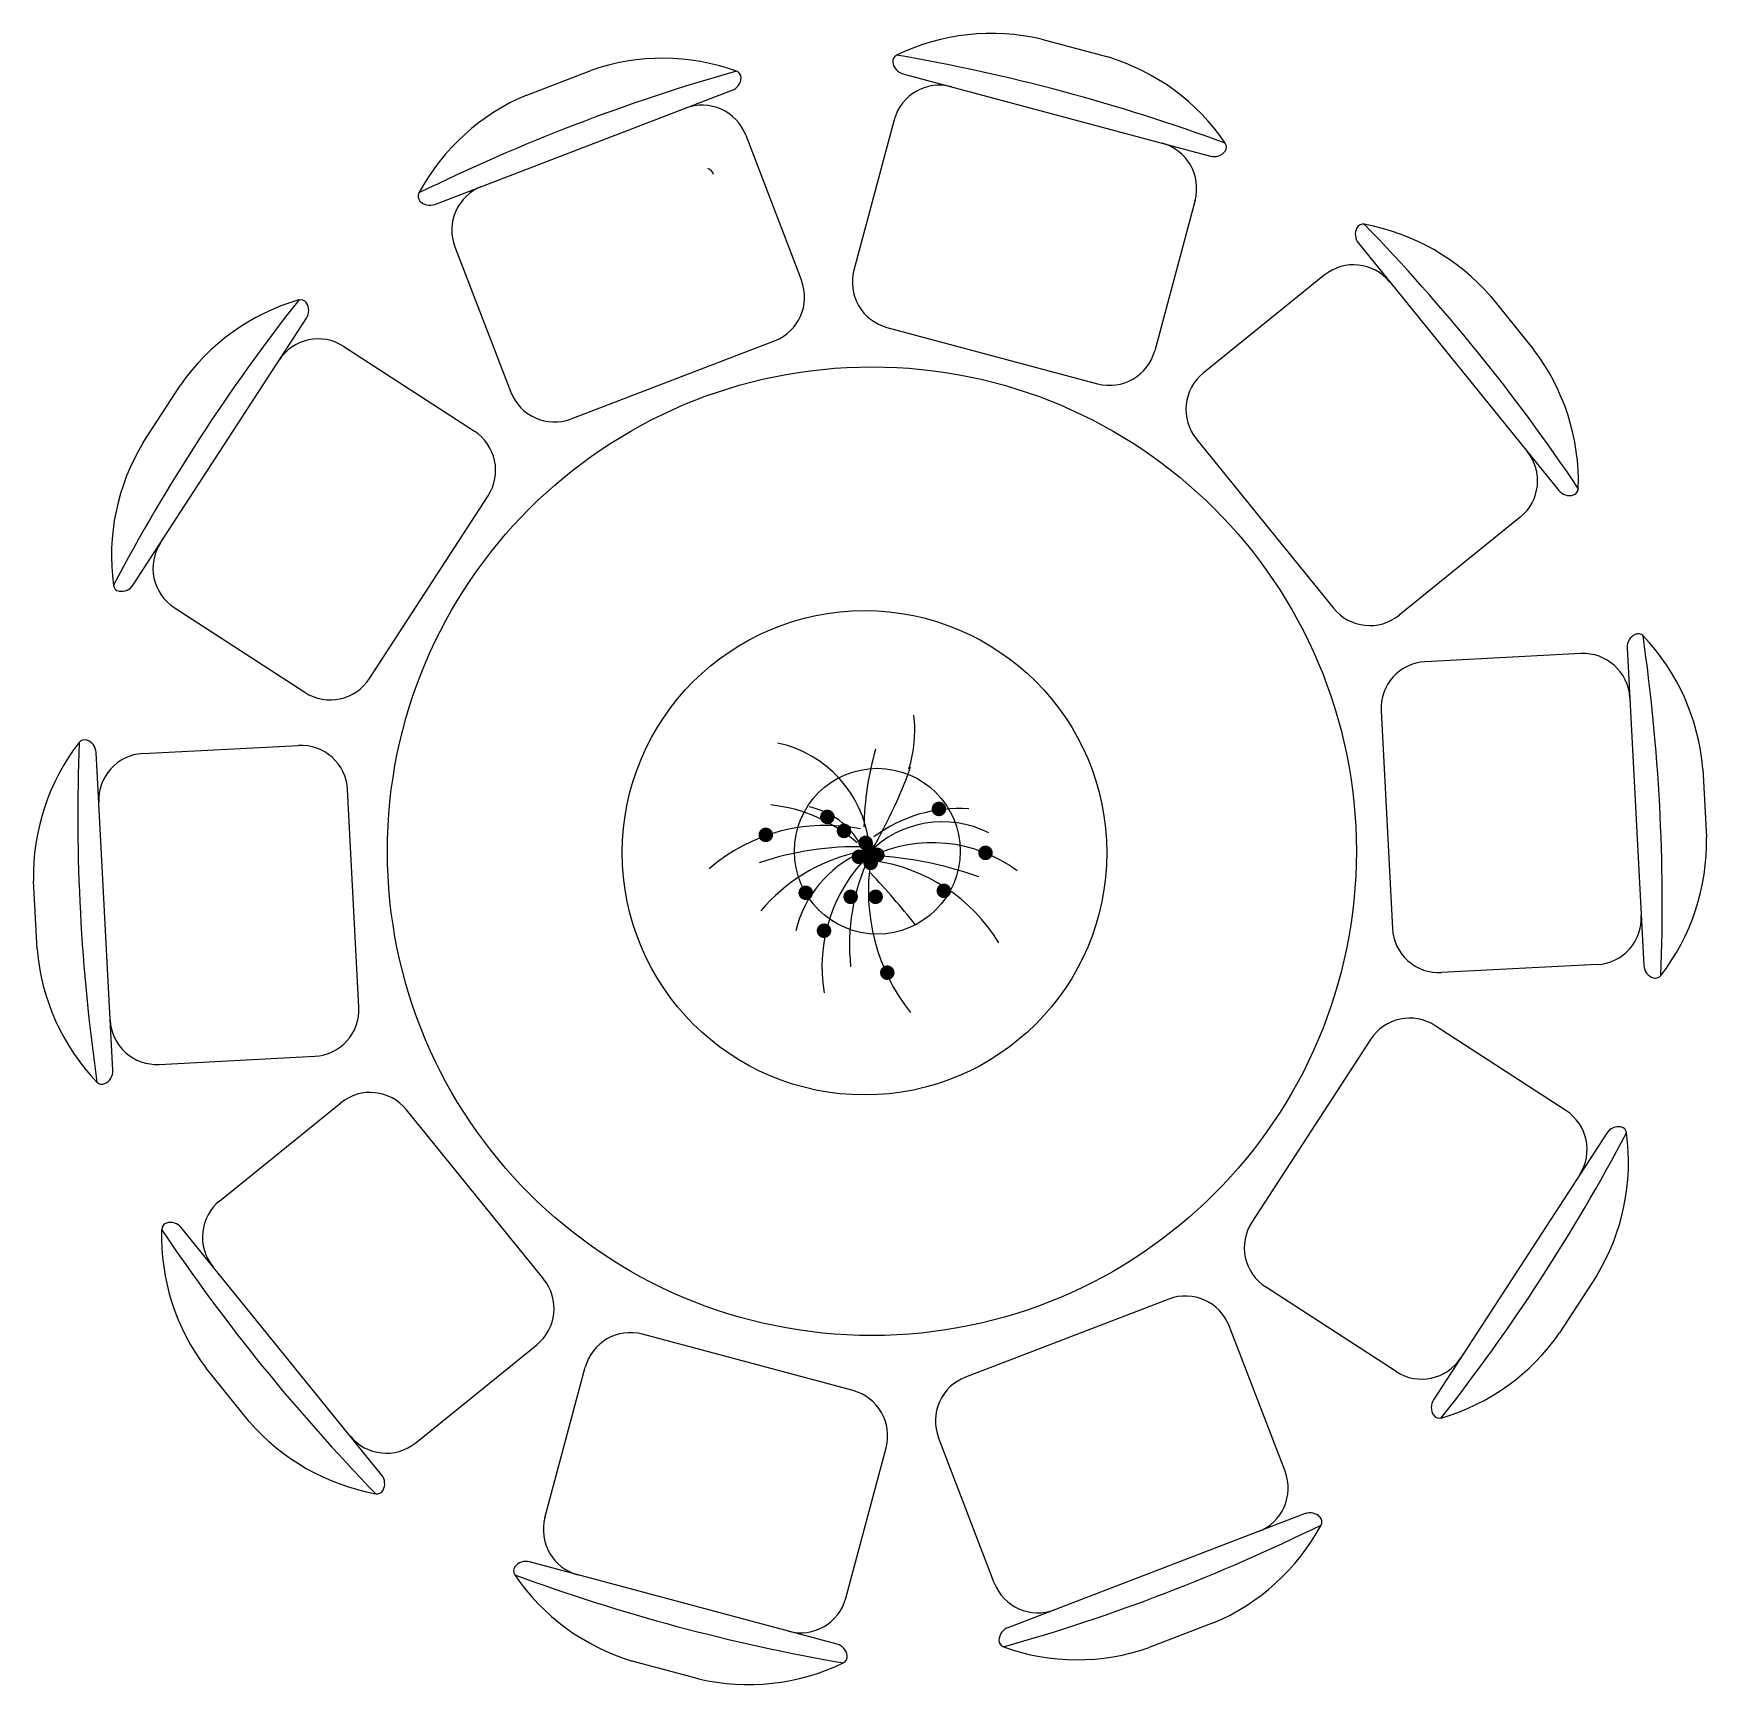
# Model space of a CAD drawing. Extents: x 83386 to 85804, y 4561 to 6947.
import ezdxf

# ---------------------------------------------------------------- set-up
doc = ezdxf.new("R2010")
doc.units = 0
doc.header["$LTSCALE"] = 20
doc.header["$MEASUREMENT"] = 0
doc.layers.get('0').update_dxf_attribs({"linetype": 'CONTINUOUS'})
for name, color, linetype in [('1', 1, 'CONTINUOUS'), ('3', 2, 'CONTINUOUS'), ('4', 5, 'CONTINUOUS')]:
    doc.layers.add(name, color=color, linetype=linetype)

# ---------------------------------------------------------------- blocks, each defined once
blk = doc.blocks.new('植物001')
at = {"color": 2, "const_width": 30}
for points in [[(241.1, 188, 1), (271.1, 188, 1)], [(-219.4, 154.9, 1), (-189.4, 154.9, 1)], [(-473.7, 80.8, 1), (-443.7, 80.8, 1)], [(-150.7, 97.3, 1), (-120.6, 97.3, 1)], [(-61.3, 47.7, 1), (-31.3, 47.7, 1)], [(-88.9, -9.9, 1), (-58.8, -9.9, 1)], [(-47.5, 14.8, 1), (-17.5, 14.8, 1)], [(-13.3, -1.7, 1), (16.7, -1.7, 1)], [(433.5, 6.6, 1), (463.5, 6.6, 1)], [(-40.7, -34.6, 1), (-10.7, -34.6, 1)], [(-308.7, -158.4, 1), (-278.7, -158.4, 1)], [(261.7, -150.2, 1), (291.7, -150.2, 1)], [(-123.2, -174.9, 1), (-93.2, -174.9, 1)], [(-20.1, -174.9, 1), (9.9, -174.9, 1)], [(-233.2, -315, 1), (-203.2, -315, 1)], [(28, -488.2, 1), (58, -488.2, 1)]]:
    blk.add_lwpolyline(points, format="xyb", close=True, dxfattribs=at)
at = {"color": 2}
for centre, radius, start, end in [((-391.7, 513.8), 548.2, 342.94564, 6.48138), ((-510.5, -10.9), 481.6, 6.99045, 78.02836), ((1171.3, 94.8), 1224.7, 163.85612, 179.11051), ((-1768.9, 1042.1), 2025.9, 328.98728, 340.36101), ((-507.3, -438.8), 647.1, 48.7581, 83.8624), ((-343.1, -112.9), 315.4, 28.89012, 78.45792), ((338, -392.5), 582, 85.87406, 126.95584), ((-212.2, -612), 732.1, 78.55155, 130.98153), ((270.6, -287), 422, 62.99086, 135.91017), ((-82.9, -1224.1), 1256, 88.32856, 108.729), ((76.8, -702.8), 728.2, 103.04524, 139.77663), ((127.4, -427.8), 475.9, 114.09558, 166.29534), ((229.1, -537.8), 586.1, 53.32313, 115.76326), ((422.5, -465), 649.3, 134.48606, 189.37622), ((750.9, -373.8), 863.8, 155.08876, 185.96372), ((-114.2, -1606), 1605.4, 70.5249, 87.82437), ((777.8, -150.1), 813, 171.24958, 218.23328), ((-110.2, -737.9), 718.3, 31.31505, 82.13779), ((-3315.5, -3109.5), 4475, 39.04877, 42.6799)]:
    blk.add_arc(centre, radius, start, end, dxfattribs=at)
at = {"color": 2, "width": 0.8, "flags": 9}
for tag in ['YSIZE', 'XSIZE']:
    blk.add_attdef(tag, (-27.6, -1.5), '', height=0.5, dxfattribs=at)

msp = doc.modelspace()

# ---------------------------------------------------------------- linework, layer by layer
at = {"color": 4}
for p, q in [((84842.8, 6939.1), (84938.6, 6913.5)), ((84099, 6858.5), (84191.6, 6894)), ((84642.6, 6889.2), (85087, 6770.2)), ((83966.4, 6700.5), (84395.9, 6865.3)), ((84630, 6822.7), (84571.8, 6605.4)), ((84415.4, 6800.5), (84496, 6590.5)), ((85064.7, 6706.3), (85006.4, 6488.9)), ((83995.3, 6639.2), (84075.9, 6429.2)), ((85300.7, 6644.5), (85590.1, 6287)), ((85251.3, 6598.1), (85076.5, 6456.5)), ((85491.9, 6567.2), (85554.3, 6490.1)), ((83530.3, 6150.3), (83780.8, 6536.1)), ((84163.1, 6390.4), (84457.2, 6503.2)), ((84619.5, 6522.7), (84923.8, 6441.2)), ((83834.7, 6495.1), (84023.4, 6372.6)), ((83544.7, 6356.1), (83598.7, 6439.2)), ((85066.5, 6361.6), (85264.7, 6116.8)), ((83871.7, 6015), (84043.2, 6279.2)), ((85534.5, 6248.4), (85359.7, 6106.8)), ((83589.6, 6117.7), (83778.3, 5995.2)), ((85622, 6051.1), (85397.3, 6039.3)), ((85689.1, 6059.7), (85713.2, 5600.3)), ((85333.4, 5968.4), (85349.9, 5653.8)), ((83500.8, 5448.8), (83476.8, 5908.2)), ((83544.4, 5906.7), (83769.1, 5918.5)), ((85798.4, 5884.7), (85803.6, 5785.7)), ((83856.5, 5540.1), (83840.1, 5854.6)), ((83391.5, 5623.8), (83386.3, 5722.8)), ((85645.5, 5601.7), (85420.9, 5590)), ((85600.4, 5390.8), (85411.7, 5513.3)), ((85318.3, 5493.5), (85146.7, 5229.3)), ((83568, 5457.4), (83792.7, 5469.1)), ((83655.4, 5260.1), (83830.3, 5401.7)), ((84123.5, 5146.9), (83925.2, 5391.7)), ((85659.7, 5358.2), (85409.2, 4972.4)), ((83889.3, 4864), (83599.8, 5221.5)), ((85645.3, 5152.4), (85591.3, 5069.3)), ((85355.3, 5013.4), (85166.6, 5135.9)), ((85026.9, 5118.1), (84732.8, 5005.2)), ((85194.7, 4869.2), (85114.1, 5079.3)), ((84570.5, 4985.8), (84266.2, 5067.3)), ((83938.6, 4910.4), (84113.5, 5052)), ((83698, 4941.3), (83635.7, 5018.4)), ((84125.3, 4802.2), (84183.5, 5019.6)), ((84774.6, 4708), (84694, 4918)), ((84560, 4685.8), (84618.2, 4903.1)), ((85223.6, 4808), (84794.1, 4643.2)), ((84547.3, 4619.3), (84103, 4738.3)), ((85090.9, 4650), (84998.4, 4614.5)), ((84347.2, 4569.4), (84251.4, 4595))]:
    msp.add_line(p, q, dxfattribs=at)
msp.add_circle((84597.7, 5765.5), 700, dxfattribs=at)
for centre, radius, start, end in [((84770.5, 6631.9), 315.6, 76.7651, 115.7265), ((84637.9, 6907.2), 10, 115.7265, 187.67), ((84171.7, 4243.1), 2712.7, 69.8023, 80.1977), ((85140.8, 4282.9), 2712.7, 105.8023, 116.1977), ((84295.5, 6596), 315.6, 70.2735, 109.2349), ((84398.7, 6883.7), 10, 358.33, 70.2735), ((84647.8, 6908.5), 20, 187.67, 255), ((84847.5, 6611.3), 315.6, 34.2735, 73.2349), ((84388.7, 6884), 20, 291, 358.33), ((84695.2, 6805.3), 67.5, 75, 165), ((84221.1, 6567.5), 315.6, 112.7651, 151.7265), ((84352.4, 6776.3), 67.5, 21, 111), ((84999.5, 6723.7), 67.5, 345, 75), ((85092.1, 6789.5), 20, 255, 322.33), ((85100.1, 6783.4), 10, 322.33, 34.2735), ((84358.9, 6742.3), 10, 7.33, 79.2735), ((84058.3, 6663.4), 67.5, 111, 201), ((83952, 6712.2), 10, 151.7265, 223.67), ((83959.2, 6719.1), 20, 223.67, 291), ((85316.2, 6657), 20, 151.67, 219), ((85307.4, 6661.8), 10, 79.7265, 151.67), ((83364.3, 4780.5), 2712.7, 33.8023, 44.1977), ((85252.9, 6361.1), 315.6, 40.7651, 79.7265), ((84637, 6587.9), 67.5, 165, 255), ((85293.8, 6545.6), 67.5, 39, 129), ((84433, 6566.3), 67.5, 291, 21), ((85901.4, 4884.7), 2712.7, 141.8023, 152.1977), ((83857.9, 6259.3), 315.6, 106.2735, 145.2349), ((83772.3, 6552.6), 10, 34.33, 106.2735), ((83764, 6547), 20, 327, 34.33), ((83797.9, 6438.5), 67.5, 57, 147), ((84941.2, 6506.4), 67.5, 255, 345), ((85303, 6299.2), 315.6, 358.2735, 37.2349), ((85119, 6404), 67.5, 129, 219), ((84138.9, 6453.4), 67.5, 201, 291), ((83986.6, 6316), 67.5, 327, 57), ((83814.5, 6192.4), 315.6, 148.7651, 187.7265), ((85492.1, 6300.8), 67.5, 309, 39), ((85605.7, 6299.6), 20, 219, 286.33), ((85608.5, 6290), 10, 286.33, 358.2735), ((83626.4, 6174.3), 67.5, 147, 237), ((83511.7, 6151.3), 10, 187.7265, 259.67), ((83513.5, 6161.2), 20, 259.67, 327), ((85317.2, 6159.2), 67.5, 219, 309), ((85709.1, 6060.7), 20, 115.67, 183), ((85704.8, 6069.7), 10, 43.7265, 115.67), ((83027, 5689.8), 2712.7, 357.8023, 8.1977), ((85483.9, 5858.5), 315.6, 4.7651, 43.7265), ((85625.5, 5983.7), 67.5, 3, 93), ((85400.8, 5971.9), 67.5, 93, 183), ((83815.1, 6051.8), 67.5, 237, 327), ((83460.1, 5916.6), 10, 70.33, 142.2735), ((83456.8, 5907.2), 20, 3, 70.33), ((83701.8, 5729.6), 315.6, 142.2735, 181.2349), ((86163, 5818.7), 2712.7, 177.8023, 188.1977), ((83548, 5839.3), 67.5, 93, 183), ((83772.6, 5851.1), 67.5, 3, 93), ((85488.1, 5778.9), 315.6, 322.2735, 1.2349), ((85642, 5669.1), 67.5, 273, 3), ((85417.3, 5657.4), 67.5, 183, 273), ((83706, 5650), 315.6, 184.7651, 223.7265), ((85733.2, 5601.3), 20, 183, 250.33), ((85729.8, 5591.9), 10, 250.33, 322.2735), ((83789.1, 5536.5), 67.5, 273, 3), ((83564.4, 5524.8), 67.5, 183, 273), ((85374.9, 5456.7), 67.5, 57, 147), ((83480.9, 5447.8), 20, 295.67, 3), ((83485.2, 5438.8), 10, 223.7265, 295.67), ((83872.8, 5349.3), 67.5, 39, 129), ((85563.6, 5334.2), 67.5, 327, 57), ((85676.5, 5347.3), 20, 79.67, 147), ((85678.3, 5357.1), 10, 7.7265, 79.67), ((83288.6, 6623.8), 2712.7, 321.8023, 332.1977), ((85375.4, 5316.1), 315.6, 328.7651, 7.7265), ((83697.9, 5207.7), 67.5, 129, 219), ((83581.5, 5218.5), 10, 106.33, 178.2735), ((83584.3, 5208.9), 20, 39, 106.33), ((85203.3, 5192.5), 67.5, 147, 237), ((83886.9, 5209.3), 315.6, 178.2735, 217.2349), ((85825.6, 6728), 2712.7, 213.8023, 224.1977), ((84071, 5104.5), 67.5, 309, 39), ((85051, 5055.1), 67.5, 21, 111), ((84248.7, 5002.1), 67.5, 75, 165), ((85332, 5249.2), 315.6, 286.2735, 325.2349), ((85392, 5070), 67.5, 237, 327), ((84757, 4942.2), 67.5, 111, 201), ((84553, 4920.6), 67.5, 345, 75), ((85425.9, 4961.5), 20, 147, 214.33), ((83937.1, 5147.4), 315.6, 220.7651, 259.7265), ((85417.7, 4955.9), 10, 214.33, 286.2735), ((83896.1, 4962.9), 67.5, 219, 309), ((83873.8, 4851.4), 20, 331.67, 39), ((85131.7, 4845), 67.5, 291, 21), ((83882.6, 4846.7), 10, 259.7265, 331.67), ((84190.5, 4784.8), 67.5, 165, 255), ((84049.2, 7225.6), 2712.7, 285.8023, 296.1977), ((84968.8, 4941), 315.6, 292.7651, 331.7265), ((85230.7, 4789.3), 20, 43.67, 111), ((85238, 4796.2), 10, 331.7265, 43.67), ((84097.8, 4719), 20, 75, 142.33), ((84089.9, 4725.1), 10, 142.33, 214.2735), ((85018.2, 7265.4), 2712.7, 249.8023, 260.1977), ((84342.4, 4897.2), 315.6, 214.2735, 253.2349), ((84837.6, 4732.2), 67.5, 201, 291), ((84494.8, 4703.2), 67.5, 255, 345), ((84801.3, 4624.5), 20, 111, 178.33), ((84542.2, 4599.9), 20, 7.67, 75), ((84791.3, 4624.8), 10, 178.33, 250.2735), ((84552.1, 4601.3), 10, 295.7265, 7.67), ((84894.4, 4912.4), 315.6, 250.2735, 289.2349), ((84419.4, 4876.6), 315.6, 256.7651, 295.7265)]:
    msp.add_arc(centre, radius, start, end, dxfattribs=at)
at = {"layer": '3', "linetype": 'BYBLOCK', "ltscale": 2}
msp.add_circle((84587.1, 5763.2), 350, dxfattribs=at)
at = {"layer": '4', "linetype": 'BYBLOCK', "ltscale": 2}
msp.add_circle((84605.5, 5765.5), 119.8, dxfattribs=at)

# ---------------------------------------------------------------- block references
at = {"layer": '1', "linetype": 'BYBLOCK', "ltscale": 2, "xscale": 0.35, "yscale": 0.35, "zscale": 0.35}
msp.add_blockref('植物001', (84604.9, 5760.8), dxfattribs=at)

# ---------------------------------------------------------------- texts
at = {"color": 4, "width": 0.8, "flags": 9}
for tag, s in [('YSIZE', '2112'), ('XSIZE', '1963')]:
    msp.add_attdef(tag, (84582.3, 5765.5), s, height=0.7, dxfattribs=at)

doc.saveas('drawing.dxf')
